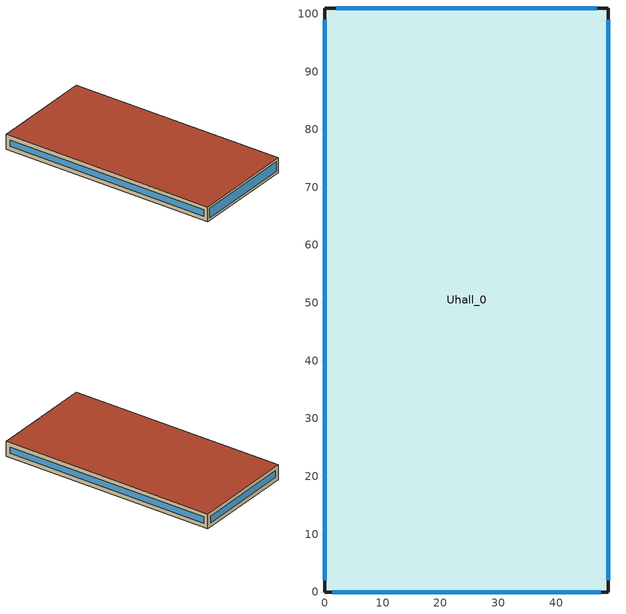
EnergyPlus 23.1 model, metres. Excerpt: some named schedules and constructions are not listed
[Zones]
Uhall_0
 floor ground (Uhall_0:f4UnderGroundSlabCF): 0,0 0,101 49,101 49,0 z0
 wall outside (90.1-2019 Nonresidential CZ 0 Exterior Wall (Mass)): 0,0 49,0 49,101 0,101 0,0 z0:7
 window (DoublePaneClr): 1.28,0 47.72,0 z1.28:5.72; 49,2.04 49,98.96 / 0,98.96 0,2.04 z2.04:4.96; 47.02,101 1.98,101 z1.98:5.02
 roof outside (90.1-2019 Nonresidential CZ 0 Exterior Roof (Mass)): 0,0 49,0 49,101 0,101 z7
[Schedule:Day:Hourly]
994e1539-5b68-4bda-8874-32c8db541fa1: Fraction, 0, 0, 0, 0, 0, 0, 0, 0, 0, 1, 0, 1, 1, 0, 1, 1, 1, 1, 1, 0, 1, 1, 1, 0
863a519d-f4e1-4fae-8cf1-aed8b35a6580: Fraction, 0, 0, 0, 0, 0, 0, 0, 0, 1, 1, 1, 0, 0, 0, 1, 1, 0, 0, 1, 1, 1, 1, 1, 0
b28a8506-db65-4194-922f-e0abde43d876: Fraction, 1, 1, 1, 1, 1, 1, 1, 1, 1, 1, 0, 1, 0, 0, 0, 1, 1, 1, 1, 1, 1, 1, 1, 1
7ef86b5c-9b7f-4a9e-9991-87fd2a5f750b: Fraction, 1, 0, 0, 0, 0, 0, 0, 0, 0, 1, 0, 0, 0, 0, 0, 1, 1, 1, 1, 0, 1, 0, 0, 0
1c331e92-866b-474d-9399-3259cd9723d4: Fraction, 1, 1, 1, 1, 0, 0, 0, 0, 0, 0, 0, 1, 1, 1, 1, 1, 1, 1, 0, 1, 1, 1, 1, 1
bc9f1d86-a230-4e9d-a676-339708063e41: Fraction, 1, 0, 1, 1, 0, 1, 1, 0, 1, 1, 0, 0, 0, 1, 1, 0, 1, 1, 1, 1, 1, 1, 1, 1
06b07f90-d514-4df7-a7e0-fe58a0e27f90: Fraction, 1, 1, 1, 1, 0, 0, 0, 0, 1, 1, 0, 0, 1, 1, 1, 1, 1, 1, 1, 1, 1, 1, 1, 1
7e4fde1b-e04b-4bef-8593-bec6bb85eaed: Fraction, 1, 1, 1, 1, 1, 0, 1, 1, 1, 0, 1, 0, 0, 0, 0, 0, 1, 1, 1, 1, 1, 1, 1, 0
2d8ef99a-443f-4ca4-973f-15f3a2ba7165: Fraction, 0, 0, 0, 0, 0, 0, 0, 0, 1, 0, 0, 0, 0, 0, 0, 0, 1, 1, 1, 1, 1, 1, 1, 1
f4da608f-beb6-4ca2-b88c-dee4ac39c057: Fraction, 1, 1, 1, 1, 1, 1, 1, 1, 1, 0, 0, 0, 0, 0, 0, 1, 1, 1, 1, 1, 1, 1, 1, 1
1e722646-97a1-498e-ac17-13e3a5ff9807: Fraction, 1, 0, 1, 1, 0, 0, 0, 0, 1, 0, 0, 0, 0, 0, 0, 0, 0, 0, 1, 1, 1, 1, 1, 1
ea6436d4-eb69-4e16-8753-9d64fc9b3721: Fraction, 1, 1, 0, 0, 0, 0, 0, 0, 1, 1, 1, 1, 1, 0, 1, 0, 0, 1, 1, 1, 1, 1, 1, 1
48d67f2f-40b9-47df-92ab-33fafd89c037: Fraction, 1, 1, 0, 0, 0, 0, 0, 0, 0, 0, 1, 1, 1, 1, 1, 1, 1, 1, 1, 1, 0, 1, 1, 1
e1014d88-cc3d-479b-b10b-f2a5b628ae3e: Fraction, 0, 0, 0, 0, 0, 1, 1, 1, 1, 1, 1, 0, 0, 0, 0, 0, 0, 1, 1, 1, 1, 1, 1, 1
e0d26570-108e-4116-8d2e-ae2befc56af1: Fraction, 1, 0, 0, 0, 0, 0, 0, 1, 1, 1, 1, 1, 1, 1, 1, 1, 0, 0, 0, 0, 0, 0, 0, 0
60e6770e-616d-49b7-94fb-9b610c53e99e: Fraction, 1, 0, 1, 1, 0, 1, 1, 1, 1, 1, 1, 1, 0, 1, 1, 1, 1, 1, 1, 1, 1, 1, 1, 1
3906fb5c-dc49-49f7-a24d-36782f420233: Fraction, 1, 0, 0, 0, 0, 0, 0, 0, 0, 0, 1, 1, 1, 1, 1, 0, 0, 1, 1, 1, 1, 1, 1, 1
14096159-9911-4de0-b077-0c3137be9edc: Fraction, 0, 0, 0, 1, 0, 0, 0, 0, 1, 1, 0, 0, 0, 0, 0, 0, 0, 0, 1, 1, 1, 1, 1, 1
82ffc8e3-01a0-48c6-b120-f66219b7995a: Fraction, 1, 0, 1, 1, 1, 1, 1, 1, 1, 1, 0, 1, 1, 1, 0, 0, 0, 0, 0, 1, 1, 1, 1, 0
a23d93c2-ea68-46e7-8c31-5167e09370df: Fraction, 0, 0, 0, 0, 0, 1, 0, 0, 0, 1, 1, 1, 1, 0, 0, 1, 1, 1, 1, 1, 1, 1, 1, 0
11fbe6fe-4449-45c1-9418-f9f9a3465f88: Fraction, 0, 0, 0, 0, 0, 0, 1, 1, 1, 1, 1, 0, 0, 0, 0, 0, 0, 1, 1, 1, 1, 1, 1, 1
fe602572-02a3-492b-a538-fbcf88eb913c: Fraction, 1, 0, 0, 0, 0, 0, 0, 1, 1, 1, 1, 0, 0, 0, 0, 1, 1, 1, 1, 1, 1, 1, 1, 1
f247f30a-8e24-4187-8a2d-b55cb85ae65c: Fraction, 1, 1, 0, 0, 0, 0, 0, 1, 1, 1, 0, 0, 0, 0, 1, 1, 1, 1, 1, 1, 1, 1, 1, 1
cae73169-9381-4977-9fee-bedc7f97b86e: Fraction, 0, 0, 0, 0, 0, 0, 0, 1, 1, 0, 0, 0, 1, 1, 1, 1, 1, 1, 1, 1, 1, 1, 1, 1
f2cb7afe-e64f-4c4c-8dc4-4ccd6db61ed8: Fraction, 0, 0, 0, 0, 0, 0, 0, 0, 1, 0, 0, 1, 1, 1, 0, 0, 1, 1, 1, 1, 1, 1, 1, 1
6bdc70a4-f05f-40f0-9e5a-0edc42fc2623: Fraction, 1, 1, 1, 0, 0, 0, 1, 1, 1, 0, 0, 0, 0, 0, 0, 0, 0, 0, 1, 1, 1, 1, 1, 1
c09d0b16-12bf-449a-9067-64481914c33f: Fraction, 1, 1, 1, 1, 1, 1, 1, 0, 0, 0, 0, 1, 1, 1, 1, 1, 1, 1, 1, 1, 1, 1, 1, 0
71f2496a-1fc6-4c23-aaeb-16698b399a29: Fraction, 0, 0, 0, 0, 0, 0, 0, 0, 1, 1, 1, 0, 0, 0, 0, 1, 1, 1, 0, 0, 0, 0, 0, 0
24731d7e-e89c-47d8-9c45-f676caf1be62: Fraction, 0, 0, 0, 0, 0, 0, 0, 0, 0, 0, 0, 0, 0, 0, 0, 1, 1, 1, 1, 0, 0, 0, 1, 0
3f0f5dec-51e2-4a6a-a587-035f74f66103: Fraction, 0, 0, 0, 0, 0, 0, 0, 0, 1, 1, 0, 0, 1, 0, 1, 1, 1, 1, 1, 1, 1, 1, 1, 0
a37a7125-2fc2-4744-b659-a7067276d999: Fraction, 0, 0, 0, 0, 0, 0, 0, 1, 1, 1, 0, 1, 1, 1, 1, 1, 1, 1, 1, 0, 0, 0, 0, 0
46174adf-a1de-4017-8d04-69a7af78ad67: Fraction, 0, 0, 0, 0, 0, 1, 1, 1, 1, 1, 0, 0, 0, 0, 0, 0, 0, 1, 1, 1, 1, 1, 1, 1
f8b8e7c2-940a-4741-9228-861c6a699e86: Fraction, 0, 0, 0, 0, 0, 0, 0, 0, 0, 0, 1, 1, 1, 1, 1, 1, 0, 1, 1, 1, 1, 1, 1, 1
ead25a77-6f35-42e9-b504-67c48060d036: Fraction, 0, 0, 0, 0, 0, 0, 0, 0, 0, 0, 0, 0, 1, 1, 1, 1, 1, 1, 1, 1, 1, 0, 0, 0
ea251e44-7b94-46f5-8cd0-095031f60540: Fraction, 0, 0, 0, 0, 0, 0, 0, 1, 1, 1, 0, 0, 0, 0, 0, 0, 0, 1, 1, 1, 1, 0, 0, 0
0bc55a47-c553-459f-8520-3a73dca5fcc9: Fraction, 0, 0, 0, 0, 0, 0, 0, 0, 1, 1, 0, 0, 0, 0, 1, 0, 0, 0, 0, 0, 0, 0, 0, 0
3a97f197-0d03-4f04-837c-0c25be32bdc1: Fraction, 0, 0, 0, 0, 0, 0, 0, 0, 0, 1, 1, 1, 1, 0, 1, 1, 1, 1, 1, 1, 1, 1, 1, 1
4d912ce7-ee7d-44ca-aa83-37e2997c6b6a: Fraction, 0, 0, 0, 0, 0, 0, 0, 0, 1, 0, 0, 0, 0, 0, 0, 0, 0, 1, 0, 0, 0, 0, 0, 0
f50f2ac2-404e-4f76-be53-a4ba3e5039c8: Fraction, 0, 0, 0, 0, 0, 0, 0, 0, 1, 1, 0, 0, 0, 0, 0, 0, 1, 1, 1, 1, 1, 1, 0, 0
643d1290-fc6c-4738-a795-339bccd81e6b: Fraction, 0, 0, 0, 0, 0, 0, 0, 1, 1, 1, 0, 0, 0, 1, 1, 1, 1, 0, 0, 0, 0, 0, 0, 0
7e1d4184-c45d-475a-95bf-eec5a14f8afe: Fraction, 0, 0, 0, 0, 0, 0, 0, 0, 1, 1, 0, 0, 0, 0, 0, 0, 0, 1, 1, 1, 1, 1, 1, 0
a1d0e1b4-9bd5-4e52-85d6-e0e3e7c2d9eb: Fraction, 0, 0, 0, 0, 1, 0, 0, 1, 1, 1, 1, 0, 0, 0, 0, 0, 1, 1, 1, 1, 1, 1, 1, 1
0dfbfaab-d101-4d30-80ba-a7b257c95024: Fraction, 1, 1, 1, 1, 1, 0, 0, 0, 1, 1, 1, 1, 1, 0, 1, 1, 1, 1, 1, 1, 1, 1, 1, 1
7a37472b-882a-4521-8544-b9820cea469c: Fraction, 0, 0, 0, 0, 0, 0, 0, 0, 1, 1, 0, 0, 0, 0, 1, 1, 1, 1, 1, 1, 1, 1, 1, 1
b8e4c8a7-3b38-4b10-9bfc-0df7f088e525: Fraction, 1, 1, 1, 1, 1, 1, 1, 0, 1, 1, 1, 1, 1, 0, 1, 1, 1, 1, 1, 1, 1, 1, 0, 0
76231fb9-d8a5-4b07-b1c5-e61b15ab97da: Fraction, 0, 0, 0, 0, 0, 0, 0, 0, 1, 1, 1, 0, 1, 1, 1, 1, 1, 1, 1, 1, 1, 0, 0, 0
5788cad6-316b-4893-b240-f73e67e3c4fa: Fraction, 0, 0, 0, 0, 0, 0, 0, 0, 1, 1, 1, 1, 0, 0, 0, 1, 1, 1, 1, 1, 1, 1, 0, 0
9911065b-2b91-47c8-9dc7-b6e3e7039a38: Fraction, 0, 0, 0, 0, 0, 0, 0, 0, 0, 1, 1, 1, 0, 0, 1, 1, 1, 1, 1, 0, 0, 0, 0, 0
db863845-76dd-4278-85e7-534e2b42b735: Fraction, 0, 0, 0, 0, 0, 0, 0, 0, 1, 0, 1, 1, 0, 0, 0, 0, 0, 0, 0, 0, 0, 0, 0, 0
990788d9-3630-4f5c-80df-4fc7187ed9f9: Fraction, 0, 0, 0, 0, 0, 0, 0, 0, 1, 1, 0, 1, 1, 1, 1, 1, 1, 1, 0, 0, 0, 0, 0, 0
4362fb1d-b154-47fa-82a0-8699a8e1d197: Fraction, 0, 0, 0, 0, 0, 0, 0, 0, 0, 1, 1, 1, 1, 0, 1, 1, 1, 1, 0, 0, 0, 0, 0, 0
812cf195-ed0a-48a8-a507-ca208756aee2: Fraction, 0, 0, 0, 0, 0, 0, 0, 0, 0, 1, 1, 1, 0, 1, 1, 1, 1, 1, 1, 1, 1, 1, 1, 0
3eabedc1-1715-409c-9a7c-abcde10b50f3: Fraction, 0, 0, 0, 0, 0, 0, 0, 0, 0, 1, 1, 1, 0, 0, 0, 0, 1, 0, 0, 0, 0, 0, 0, 0
c100b73b-2f90-4a8a-8709-596de4cf8f78: Fraction, 0, 0, 0, 0, 0, 0, 0, 0, 1, 1, 0, 0, 1, 1, 1, 1, 0, 0, 0, 0, 0, 0, 0, 0
f4e171bb-5ac4-4e8f-87a7-608f1a36c9e7: Fraction, 0, 0, 0, 0, 0, 0, 0, 0, 1, 1, 1, 1, 0, 0, 0, 0, 0, 0, 0, 0, 0, 0, 0, 0
74f0ccf9-9611-438d-ad20-eb344138fd0b: Fraction, 0, 0, 0, 0, 0, 0, 0, 0, 1, 1, 1, 1, 1, 1, 1, 0, 0, 0, 0, 0, 0, 0, 0, 0
2d4c538f-afc6-41fb-b630-62724eff35c8: Fraction, 0, 0, 0, 0, 0, 0, 0, 0, 0, 0, 0, 0, 0, 0, 0, 1, 1, 1, 0, 0, 0, 0, 0, 0
0a52c0f2-28d0-4f9b-a360-3fb49f230407: Fraction, 0, 0, 0, 0, 0, 0, 0, 0, 1, 0, 0, 0, 0, 0, 0, 0, 0, 0, 0, 0, 0, 0, 0, 0
d914082f-4541-4f9f-b515-560769f1c74d: Fraction, 0, 0, 0, 0, 0, 0, 0, 0, 0, 1, 1, 1, 1, 1, 1, 1, 0, 0, 1, 1, 1, 1, 0, 0
5ed05bee-3597-4311-a2dc-37570760bcdf: Fraction, 0, 0, 0, 0, 0, 0, 0, 1, 1, 1, 0, 0, 0, 0, 0, 0, 0, 1, 1, 1, 1, 1, 1, 1
c2f1bc58-b1bf-4e7f-80ad-9e7a0b356a0e: Fraction, 1, 0, 0, 0, 0, 0, 0, 0, 1, 1, 0, 1, 0, 0, 0, 1, 1, 1, 1, 1, 1, 1, 1, 0
a292a8d8-a87a-47e8-9861-f384808c49f9: Fraction, 0, 0, 0, 0, 0, 0, 0, 0, 1, 1, 1, 0, 0, 0, 1, 1, 1, 0, 0, 0, 0, 0, 0, 0
4cfc04fe-c15a-495c-88c6-e71002f19f15: Fraction, 0, 0, 0, 0, 0, 0, 0, 0, 1, 1, 0, 0, 0, 0, 0, 0, 0, 0, 1, 1, 1, 1, 0, 0
652c2e8d-a48d-48ac-948a-82b5704a174c: Fraction, 0, 0, 0, 0, 0, 0, 0, 0, 1, 1, 0, 1, 1, 1, 0, 0, 0, 0, 0, 0, 0, 0, 0, 0
17cf9ca7-e841-4da8-a251-574465571315: Fraction, 0, 0, 0, 0, 0, 0, 0, 0, 1, 1, 1, 0, 0, 1, 1, 1, 1, 1, 1, 1, 0, 0, 0, 0
cafdb4ca-72ea-4d36-aa43-e15ad10d879f: Fraction, 0, 0, 0, 0, 0, 0, 0, 0, 1, 1, 0, 0, 0, 0, 1, 1, 0, 1, 1, 1, 1, 0, 0, 0
5115d299-2a37-4d3d-b8ac-7ab23069cdea: Fraction, 0, 0, 0, 0, 0, 0, 0, 0, 0, 1, 0, 0, 0, 0, 0, 0, 0, 1, 1, 1, 1, 1, 0, 0
4225e8e1-3342-4360-aa35-ab3032df7977: Fraction, 0, 0, 0, 0, 0, 0, 0, 0, 1, 1, 0, 0, 0, 1, 0, 0, 1, 1, 0, 0, 0, 0, 0, 0
31482dbb-fc52-4daa-b2d6-c19400f8b7dd: Fraction, 0, 0, 0, 0, 0, 0, 0, 0, 0, 1, 1, 1, 1, 0, 1, 1, 1, 1, 1, 1, 1, 0, 0, 0
10692596-0a86-4582-a6a6-5bfbf260f151: Fraction, 0, 0, 0, 0, 0, 0, 0, 0, 1, 1, 1, 0, 0, 0, 0, 1, 1, 1, 1, 1, 1, 1, 1, 1
04d9453c-5623-4ae9-b2ae-58740eb2e8ce: Fraction, 1, 0, 0, 0, 0, 0, 0, 1, 1, 1, 0, 0, 0, 0, 1, 1, 1, 1, 1, 1, 0, 0, 0, 1
1d2fc50b-0a49-4854-9b77-556b4d948948: Fraction, 1, 1, 1, 1, 1, 1, 1, 1, 1, 1, 1, 0, 0, 1, 1, 0, 1, 1, 1, 1, 1, 1, 1, 1
98014b99-b524-483d-9357-3c9cac3ab07e: Fraction, 1, 1, 1, 1, 1, 1, 1, 1, 1, 1, 1, 0, 0, 0, 0, 1, 1, 1, 1, 1, 1, 1, 1, 1
f9c9c6e6-474d-4073-bf22-9087017849ae: Fraction, 1, 1, 1, 1, 1, 1, 1, 1, 1, 1, 1, 0, 1, 1, 1, 1, 1, 1, 1, 1, 1, 1, 1, 1
61350f18-d33d-495c-8e7f-2d22e85fa7d2: Fraction, 1, 1, 1, 1, 0, 1, 1, 1, 1, 1, 1, 0, 0, 0, 1, 1, 1, 1, 1, 1, 1, 1, 1, 1
01c03bce-018f-499f-923d-5bd3592d06c6: Fraction, 1, 1, 1, 1, 0, 1, 1, 1, 1, 1, 1, 0, 0, 0, 1, 0, 0, 0, 1, 1, 0, 0, 0, 0
47683fe2-e1dc-43ba-9a07-2a4ed2b0bbca: Fraction, 0, 0, 0, 0, 0, 0, 0, 0, 0, 0, 0, 0, 0, 0, 0, 0, 0, 0, 0, 0, 0, 0, 0, 0
b50fbb0b-ccd2-423a-b054-cb9bc2250c1a: Fraction, 0, 0, 0, 1, 0, 0, 0, 0, 1, 0, 0, 0, 0, 0, 0, 0, 0, 0, 0, 0, 0, 0, 0, 0
89ca65e2-645e-4b1f-9480-58017509b166: Fraction, 0, 0, 0, 0, 0, 0, 0, 0, 0, 1, 1, 1, 0, 0, 1, 1, 0, 0, 0, 0, 0, 0, 0, 0
89050f26-12b3-4456-998e-03f85882c61e: Fraction, 0, 0, 0, 0, 0, 0, 0, 0, 0, 1, 1, 0, 0, 1, 0, 1, 0, 0, 1, 0, 1, 1, 0, 1
60c365fb-d4b6-42be-b02b-5820b220b864: Fraction, 1, 0, 0, 0, 0, 0, 0, 0, 0, 0, 0, 0, 0, 1, 1, 1, 1, 1, 1, 1, 0, 0, 0, 0
e61fb98e-7ecf-4d1e-bf36-8f053ff9741b: Fraction, 0, 0, 0, 0, 0, 0, 0, 0, 0, 0, 0, 0, 1, 1, 1, 1, 1, 1, 1, 0, 0, 0, 0, 0
5064d9e3-acee-452f-a840-dfea63cae2cc: Fraction, 0, 0, 0, 0, 0, 0, 0, 0, 0, 0, 0, 0, 0, 0, 1, 0, 0, 0, 1, 0, 0, 0, 0, 0
b97cb5a5-d5a9-4a0d-8908-14f7e0c609ae: Fraction, 0, 0, 0, 0, 0, 0, 0, 0, 0, 1, 1, 1, 1, 1, 1, 1, 1, 1, 1, 1, 0, 0, 0, 0
41a14bc3-846a-40e0-ba57-7c66e5b3d7d2: Fraction, 0, 0, 0, 0, 0, 0, 0, 0, 1, 1, 1, 1, 0, 0, 0, 0, 1, 1, 1, 1, 1, 1, 0, 1
fb5b6c37-b237-4585-9eb5-cb5afb383a00: Fraction, 0, 0, 0, 0, 0, 0, 0, 0, 0, 0, 1, 0, 0, 0, 0, 1, 1, 1, 1, 1, 0, 0, 0, 1
14307ef4-5877-4c5d-bdde-77e6f39d5d6b: Fraction, 0, 0, 0, 0, 0, 0, 0, 0, 0, 1, 1, 1, 1, 0, 0, 0, 0, 0, 0, 0, 0, 0, 0, 0
06d632c5-547c-47d1-aacc-91daa1ccd574: Fraction, 0, 0, 0, 0, 0, 0, 0, 0, 0, 0, 1, 1, 1, 1, 1, 1, 1, 0, 1, 0, 0, 0, 0, 0
20664317-2f59-48ea-8a4d-a57176698c39: Fraction, 0, 0, 0, 0, 0, 0, 0, 0, 1, 1, 1, 1, 0, 1, 0, 1, 0, 0, 0, 0, 1, 0, 0, 0
fedb8d73-1b08-44aa-92cd-ec5e18078bad: Fraction, 0, 0, 0, 0, 0, 0, 0, 0, 1, 1, 1, 1, 0, 1, 1, 1, 1, 1, 1, 1, 1, 0, 0, 0
3d5d7321-644f-46c5-9f62-165a607bd149: Fraction, 0, 0, 0, 0, 0, 0, 0, 0, 1, 1, 1, 0, 1, 0, 0, 1, 1, 1, 1, 1, 1, 1, 1, 0
bdfd5a6f-2b87-49b7-b9ce-44798d6c6f84: Fraction, 0, 0, 1, 1, 0, 0, 1, 0, 1, 1, 1, 1, 0, 1, 1, 1, 1, 1, 1, 1, 1, 1, 1, 1
6ebcf35c-1306-47d4-9ffe-709202d06e21: Fraction, 1, 1, 0, 1, 1, 1, 0, 1, 1, 1, 1, 1, 1, 0, 0, 1, 1, 1, 1, 1, 1, 1, 1, 1
50196fd8-8e6f-4f6b-9330-155e470fcb70: Fraction, 1, 1, 1, 1, 1, 1, 1, 1, 1, 1, 1, 0, 0, 0, 0, 0, 1, 1, 1, 1, 1, 1, 0, 1
c78f1e1e-8076-4246-9f53-a86594e02594: Fraction, 0, 0, 1, 1, 0, 1, 1, 0, 1, 1, 1, 0, 0, 0, 0, 1, 1, 1, 1, 1, 1, 1, 1, 1
1a51ea95-b00b-4007-baf4-81df2edde44e: Fraction, 1, 0, 1, 0, 0, 0, 0, 0, 1, 1, 1, 0, 0, 0, 0, 0, 1, 1, 1, 1, 1, 1, 1, 1
8d1a59fb-d8d0-49f8-a34f-28770e77c295: Fraction, 1, 0, 0, 0, 0, 0, 0, 0, 1, 1, 1, 1, 0, 0, 0, 0, 1, 1, 1, 1, 1, 1, 1, 1
349e1abd-b25f-4db6-b761-d670b08dca59: Fraction, 1, 1, 1, 0, 0, 1, 1, 0, 1, 1, 1, 0, 0, 0, 0, 0, 1, 1, 1, 1, 1, 1, 1, 1
31dfce8c-c413-471a-8925-809b4268a0f0: Fraction, 1, 0, 0, 0, 0, 1, 1, 0, 1, 1, 1, 1, 1, 1, 1, 1, 1, 1, 1, 1, 1, 1, 0, 0
[Schedule:Year]
HeatAvail_Uhall_0: Fraction, HeatAvail_Uhall_0_0, 1, 1, 1, 7, HeatAvail_Uhall_0_1, 1, 8, 1, 14, HeatAvail_Uhall_0_2, 1, 15, 1, 21, HeatAvail_Uhall_0_3, 1, 22, 1, 28, HeatAvail_Uhall_0_4, 1, 29, 2, 4, HeatAvail_Uhall_0_5, 2, 5, 2, 11, HeatAvail_Uhall_0_6, 2, 12, 2, 18, HeatAvail_Uhall_0_7, 2, 19, 2, 25, HeatAvail_Uhall_0_8, 2, 26, 3, 4, HeatAvail_Uhall_0_9, 3, 5, 3, 11, HeatAvail_Uhall_0_10, 3, 12, 3, 18, HeatAvail_Uhall_0_11, 3, 19, 3, 25, HeatAvail_Uhall_0_12, 3, 26, 4, 1, HeatAvail_Uhall_0_13, 4, 2, 4, 8, HeatAvail_Uhall_0_14, 4, 9, 4, 15, HeatAvail_Uhall_0_15, 4, 16, 4, 22, HeatAvail_Uhall_0_16, 4, 23, 4, 29, HeatAvail_Uhall_0_17, 4, 30, 5, 6, HeatAvail_Uhall_0_18, 5, 7, 5, 13, HeatAvail_Uhall_0_19, 5, 14, 5, 20, HeatAvail_Uhall_0_20, 5, 21, 5, 27, HeatAvail_Uhall_0_21, 5, 28, 6, 3, HeatAvail_Uhall_0_22, 6, 4, 6, 10, HeatAvail_Uhall_0_23, 6, 11, 6, 17, HeatAvail_Uhall_0_24, 6, 18, 6, 24, HeatAvail_Uhall_0_25, 6, 25, 7, 1, HeatAvail_Uhall_0_26, 7, 2, 7, 8, HeatAvail_Uhall_0_27, 7, 9, 7, 15, HeatAvail_Uhall_0_28, 7, 16, 7, 22, HeatAvail_Uhall_0_29, 7, 23, 7, 29, HeatAvail_Uhall_0_30, 7, 30, 8, 5, HeatAvail_Uhall_0_31, 8, 6, 8, 12, HeatAvail_Uhall_0_32, 8, 13, 8, 19, HeatAvail_Uhall_0_33, 8, 20, 8, 26, HeatAvail_Uhall_0_34, 8, 27, 9, 2, HeatAvail_Uhall_0_35, 9, 3, 9, 9, HeatAvail_Uhall_0_36, 9, 10, 9, 16, HeatAvail_Uhall_0_37, 9, 17, 9, 23, HeatAvail_Uhall_0_38, 9, 24, 9, 30, HeatAvail_Uhall_0_39, 10, 1, 10, 7, HeatAvail_Uhall_0_40, 10, 8, 10, 14, HeatAvail_Uhall_0_41, 10, 15, 10, 21, HeatAvail_Uhall_0_42, 10, 22, 10, 28, HeatAvail_Uhall_0_43, 10, 29, 11, 4, HeatAvail_Uhall_0_44, 11, 5, 11, 11, HeatAvail_Uhall_0_45, 11, 12, 11, 18, HeatAvail_Uhall_0_46, 11, 19, 11, 25, HeatAvail_Uhall_0_47, 11, 26, 12, 2, HeatAvail_Uhall_0_48, 12, 3, 12, 9, HeatAvail_Uhall_0_49, 12, 10, 12, 16, HeatAvail_Uhall_0_50, 12, 17, 12, 23, HeatAvail_Uhall_0_51, 12, 24, 12, 30, HeatAvail_Uhall_0_52, 12, 31, 12, 31
CoolAvail_Uhall_0: Fraction, CoolAvail_Uhall_0_0, 1, 1, 1, 7, CoolAvail_Uhall_0_1, 1, 8, 1, 14, CoolAvail_Uhall_0_2, 1, 15, 1, 21, CoolAvail_Uhall_0_3, 1, 22, 1, 28, CoolAvail_Uhall_0_4, 1, 29, 2, 4, CoolAvail_Uhall_0_5, 2, 5, 2, 11, CoolAvail_Uhall_0_6, 2, 12, 2, 18, CoolAvail_Uhall_0_7, 2, 19, 2, 25, CoolAvail_Uhall_0_8, 2, 26, 3, 4, CoolAvail_Uhall_0_9, 3, 5, 3, 11, CoolAvail_Uhall_0_10, 3, 12, 3, 18, CoolAvail_Uhall_0_11, 3, 19, 3, 25, CoolAvail_Uhall_0_12, 3, 26, 4, 1, CoolAvail_Uhall_0_13, 4, 2, 4, 8, CoolAvail_Uhall_0_14, 4, 9, 4, 15, CoolAvail_Uhall_0_15, 4, 16, 4, 22, CoolAvail_Uhall_0_16, 4, 23, 4, 29, CoolAvail_Uhall_0_17, 4, 30, 5, 6, CoolAvail_Uhall_0_18, 5, 7, 5, 13, CoolAvail_Uhall_0_19, 5, 14, 5, 20, CoolAvail_Uhall_0_20, 5, 21, 5, 27, CoolAvail_Uhall_0_21, 5, 28, 6, 3, CoolAvail_Uhall_0_22, 6, 4, 6, 10, CoolAvail_Uhall_0_23, 6, 11, 6, 17, CoolAvail_Uhall_0_24, 6, 18, 6, 24, CoolAvail_Uhall_0_25, 6, 25, 7, 1, CoolAvail_Uhall_0_26, 7, 2, 7, 8, CoolAvail_Uhall_0_27, 7, 9, 7, 15, CoolAvail_Uhall_0_28, 7, 16, 7, 22, CoolAvail_Uhall_0_29, 7, 23, 7, 29, CoolAvail_Uhall_0_30, 7, 30, 8, 5, CoolAvail_Uhall_0_31, 8, 6, 8, 12, CoolAvail_Uhall_0_32, 8, 13, 8, 19, CoolAvail_Uhall_0_33, 8, 20, 8, 26, CoolAvail_Uhall_0_34, 8, 27, 9, 2, CoolAvail_Uhall_0_35, 9, 3, 9, 9, CoolAvail_Uhall_0_36, 9, 10, 9, 16, CoolAvail_Uhall_0_37, 9, 17, 9, 23, CoolAvail_Uhall_0_38, 9, 24, 9, 30, CoolAvail_Uhall_0_39, 10, 1, 10, 7, CoolAvail_Uhall_0_40, 10, 8, 10, 14, CoolAvail_Uhall_0_41, 10, 15, 10, 21, CoolAvail_Uhall_0_42, 10, 22, 10, 28, CoolAvail_Uhall_0_43, 10, 29, 11, 4, CoolAvail_Uhall_0_44, 11, 5, 11, 11, CoolAvail_Uhall_0_45, 11, 12, 11, 18, CoolAvail_Uhall_0_46, 11, 19, 11, 25, CoolAvail_Uhall_0_47, 11, 26, 12, 2, CoolAvail_Uhall_0_48, 12, 3, 12, 9, CoolAvail_Uhall_0_49, 12, 10, 12, 16, CoolAvail_Uhall_0_50, 12, 17, 12, 23, CoolAvail_Uhall_0_51, 12, 24, 12, 30, CoolAvail_Uhall_0_52, 12, 31, 12, 31
[Schedule:Week:Daily]
HeatAvail_Uhall_0_0: 41e3706f-bfd9-475a-a1c9-97befab7e728, 003c1343-9910-4965-afdd-74b0b1b28fbc, 592fde84-3739-4fcd-9dbb-e82d49b38008, c7d6d40d-0525-452e-b572-e7be6537316a, a67115f7-0c0f-4c55-8e0f-8c1563bca754, 194f9090-8a79-4b3e-b2cb-84600edd803d, fdb4c805-b148-45b7-8a80-2cfb62477cf0, 41e3706f-bfd9-475a-a1c9-97befab7e728, 41e3706f-bfd9-475a-a1c9-97befab7e728, 41e3706f-bfd9-475a-a1c9-97befab7e728, 41e3706f-bfd9-475a-a1c9-97befab7e728, 41e3706f-bfd9-475a-a1c9-97befab7e728
HeatAvail_Uhall_0_1: db07ce6c-1d0b-40f1-9724-6f7446501cfa, 2ef58c4e-7782-433d-b245-3dfc69d2d938, 8554aa95-b668-4dca-a63c-ef558b6840aa, f2ee4175-6857-4605-9cf5-0d689a499c7e, 77121a80-c25f-4aee-a029-030d4ae72bd5, fffc3896-25cf-44af-94cd-55cf098dfa24, 149ccc56-7a22-414c-9f75-6d599b7fdbc0, db07ce6c-1d0b-40f1-9724-6f7446501cfa, db07ce6c-1d0b-40f1-9724-6f7446501cfa, db07ce6c-1d0b-40f1-9724-6f7446501cfa, db07ce6c-1d0b-40f1-9724-6f7446501cfa, db07ce6c-1d0b-40f1-9724-6f7446501cfa
HeatAvail_Uhall_0_2: 7c6f2c83-bb2d-4e27-9aec-c8de8118fafc, a3f53767-956a-4abc-8ccb-cce3d777838f, 77121a80-c25f-4aee-a029-030d4ae72bd5, b1e451ea-7f95-4729-8564-cad973b34af2, 003c1343-9910-4965-afdd-74b0b1b28fbc, d85c2b70-7dd5-425e-834c-41bbc1fc5abe, 32c04440-bd43-4dae-8e45-5b77bce29465, 7c6f2c83-bb2d-4e27-9aec-c8de8118fafc, 7c6f2c83-bb2d-4e27-9aec-c8de8118fafc, 7c6f2c83-bb2d-4e27-9aec-c8de8118fafc, 7c6f2c83-bb2d-4e27-9aec-c8de8118fafc, 7c6f2c83-bb2d-4e27-9aec-c8de8118fafc
HeatAvail_Uhall_0_3: fc0c8862-1914-459e-ac44-f57620b0de64, 43b29f55-281e-49cd-b712-60673e09300b, bc2b132b-3301-4997-a409-8251784d9710, a3b6eae0-cd16-4146-a72c-33d93536b6d5, a297b178-5400-48e8-8c2b-5383d49696c1, 41e3706f-bfd9-475a-a1c9-97befab7e728, 0bd720d0-16f9-43d1-8c99-a7f570c083cc, fc0c8862-1914-459e-ac44-f57620b0de64, fc0c8862-1914-459e-ac44-f57620b0de64, fc0c8862-1914-459e-ac44-f57620b0de64, fc0c8862-1914-459e-ac44-f57620b0de64, fc0c8862-1914-459e-ac44-f57620b0de64
HeatAvail_Uhall_0_4: 34931478-d65c-4a1a-80c3-ffcafce02f3b, 0be8be69-e262-4302-bc3f-879d800dc5b3, 393e0f77-cf9c-4917-a52e-2c18a27275d3, ec5d5c53-5788-4abc-8180-0154a594163a, 1c7e563f-1008-46b0-a08b-5b2059d839fd, 25d9ae31-c511-4500-9310-47b36bc8755f, 0be8be69-e262-4302-bc3f-879d800dc5b3, 34931478-d65c-4a1a-80c3-ffcafce02f3b, 34931478-d65c-4a1a-80c3-ffcafce02f3b, 34931478-d65c-4a1a-80c3-ffcafce02f3b, 34931478-d65c-4a1a-80c3-ffcafce02f3b, 34931478-d65c-4a1a-80c3-ffcafce02f3b
HeatAvail_Uhall_0_5: 328c9e66-c026-4f7c-941e-35b09cce5eaf, 0bcc7613-16c7-4f50-b4d0-f3000df73108, 95e1dacb-4847-45bb-8ff6-329f5872c8ae, a368cf70-1db9-4d2f-addf-36a33630691f, cfd69087-4443-4d2d-83c7-c51484c2fd0f, eaea7ef1-044b-4db2-9232-ebc82cdee0b3, e92e06b3-11b9-4b8d-8aab-264918818f6d, 328c9e66-c026-4f7c-941e-35b09cce5eaf, 328c9e66-c026-4f7c-941e-35b09cce5eaf, 328c9e66-c026-4f7c-941e-35b09cce5eaf, 328c9e66-c026-4f7c-941e-35b09cce5eaf, 328c9e66-c026-4f7c-941e-35b09cce5eaf
HeatAvail_Uhall_0_6: 9028a64a-fa1d-4ac5-ba6b-f5c559afd600, e5ca6391-3192-4c0e-8131-34b922f7b05b, 8a7d1130-7860-4e5d-9136-6d20c174eaa8, 10834950-445a-4d6c-86dc-96d8ef2e6718, 0af50177-0b11-49a9-aba1-fc396bc8b445, cb927db4-a6bb-4d7f-b4ff-91dc8e4b721c, 43a85af4-5db7-43c8-b0b0-0cfb932f600b, 9028a64a-fa1d-4ac5-ba6b-f5c559afd600, 9028a64a-fa1d-4ac5-ba6b-f5c559afd600, 9028a64a-fa1d-4ac5-ba6b-f5c559afd600, 9028a64a-fa1d-4ac5-ba6b-f5c559afd600, 9028a64a-fa1d-4ac5-ba6b-f5c559afd600
HeatAvail_Uhall_0_7: bea93d85-fc23-433c-a16f-b5a2a5c822be, db693b62-aad0-4b69-a419-fa5af28b9cf3, a7c11301-8e18-412d-a485-a5004bdc39de, d241b76a-ac68-4807-ab79-8a768b6f61a7, 5369e767-0d8e-4b32-8cd4-c346fa9b5939, f7156fc8-91b6-48a4-9085-4e32a69e2b1a, 35fda236-6921-48e6-9830-098c5263a011, bea93d85-fc23-433c-a16f-b5a2a5c822be, bea93d85-fc23-433c-a16f-b5a2a5c822be, bea93d85-fc23-433c-a16f-b5a2a5c822be, bea93d85-fc23-433c-a16f-b5a2a5c822be, bea93d85-fc23-433c-a16f-b5a2a5c822be
HeatAvail_Uhall_0_8: fd62cacc-abe7-44f2-8770-210d11e35613, 7ee65adc-2d17-47fb-89dd-ade89af1af84, c0654989-8f39-4b18-864e-eb22d4a3342d, 23d9486e-cd81-49e8-b8ac-7b3449a86746, 5f4d8d22-0120-4d1b-a6b7-a035c5265ab1, 674b06d3-b604-48ea-86a4-add5b25dbf48, 1d82ed7c-05c0-4b74-ae5d-eac78ce218c4, fd62cacc-abe7-44f2-8770-210d11e35613, fd62cacc-abe7-44f2-8770-210d11e35613, fd62cacc-abe7-44f2-8770-210d11e35613, fd62cacc-abe7-44f2-8770-210d11e35613, fd62cacc-abe7-44f2-8770-210d11e35613
HeatAvail_Uhall_0_9: 0e1ef495-01ff-4a26-b207-13c7c6a3d751, 0a4c2ba7-d084-4828-9f66-3e72c7ca00d1, 1d82ed7c-05c0-4b74-ae5d-eac78ce218c4, 165a3cea-29f3-4c38-8ee1-088ed4f1a1f9, bca71fbe-a804-43d9-82c7-7b29d92ffc62, 8779e041-43cc-4635-9be7-dc18ccee0d4f, e2581a7b-43c2-4a59-aa58-16e064d3d041, 0e1ef495-01ff-4a26-b207-13c7c6a3d751, 0e1ef495-01ff-4a26-b207-13c7c6a3d751, 0e1ef495-01ff-4a26-b207-13c7c6a3d751, 0e1ef495-01ff-4a26-b207-13c7c6a3d751, 0e1ef495-01ff-4a26-b207-13c7c6a3d751
HeatAvail_Uhall_0_10: 6c68c950-6354-4773-92b4-119c0da3ab9c, 1d82ed7c-05c0-4b74-ae5d-eac78ce218c4, d043911a-a4e4-4a07-b4eb-d4b02cd2e68c, 0054b859-2743-4922-be13-5121baa5f1fc, d57da6fb-427e-400c-902e-f2079f1c96f6, 24eab098-ccec-4794-8b70-b730c65f53b9, e458a064-98d4-4dda-8a7b-4235616c96f6, 6c68c950-6354-4773-92b4-119c0da3ab9c, 6c68c950-6354-4773-92b4-119c0da3ab9c, 6c68c950-6354-4773-92b4-119c0da3ab9c, 6c68c950-6354-4773-92b4-119c0da3ab9c, 6c68c950-6354-4773-92b4-119c0da3ab9c
HeatAvail_Uhall_0_11: 1d82ed7c-05c0-4b74-ae5d-eac78ce218c4, 1dd2a086-aa54-43d9-8216-67f41470d57f, 7db43608-da88-4c74-9608-fe96a58b802d, d081e0ff-e50c-4c41-94dc-eb66605a89d4, 41d41c44-63b3-4d16-ae11-5af6e43e17b0, c43bcfc8-d056-4e56-be7d-fce85ea835ef, 9505b86a-ae0c-4c3f-bbab-e2abc7e9cd5e, 1d82ed7c-05c0-4b74-ae5d-eac78ce218c4, 1d82ed7c-05c0-4b74-ae5d-eac78ce218c4, 1d82ed7c-05c0-4b74-ae5d-eac78ce218c4, 1d82ed7c-05c0-4b74-ae5d-eac78ce218c4, 1d82ed7c-05c0-4b74-ae5d-eac78ce218c4
HeatAvail_Uhall_0_12: 07f88278-11cf-423e-9762-aa66966af8c8, 736c379e-de2b-405b-ab38-5d560375cccc, 15e9c3dd-f94b-46ad-94c2-7e84793e8880, f8150d4e-54ab-47d6-8b5e-4338ca9fef7d, cc2d64af-ed4f-4791-9c5b-00e883829291, 455044cb-f37e-440c-9569-b0253388d59d, 8dde9b7d-4ffc-4661-b186-eec473e4b3fb, 07f88278-11cf-423e-9762-aa66966af8c8, 07f88278-11cf-423e-9762-aa66966af8c8, 07f88278-11cf-423e-9762-aa66966af8c8, 07f88278-11cf-423e-9762-aa66966af8c8, 07f88278-11cf-423e-9762-aa66966af8c8
HeatAvail_Uhall_0_13: c08be0c4-fcfa-406c-abdd-96a7b03b8551, cb14452f-51dd-48e2-99e8-3dfb1e8afad8, 505a70fc-b842-411e-897e-ccfe53d96d7b, 4674d4ad-ae5e-4b79-a76a-2395b75afc9a, 4f1f9660-3ca3-4c6a-a42a-adf5a542d551, 0a821289-0550-470a-96e4-e78c7fa47668, 9efa68b0-563c-4c22-8c0a-f95819fc4dfa, c08be0c4-fcfa-406c-abdd-96a7b03b8551, c08be0c4-fcfa-406c-abdd-96a7b03b8551, c08be0c4-fcfa-406c-abdd-96a7b03b8551, c08be0c4-fcfa-406c-abdd-96a7b03b8551, c08be0c4-fcfa-406c-abdd-96a7b03b8551
HeatAvail_Uhall_0_14: f9308e66-c808-4c21-b694-b1e3117985f1, e362bb62-e392-4f98-89a4-c7616ee0da78, bdf4e634-f655-46b8-bb46-530eedc0b97c, 6a83668f-6a61-4c04-9981-e358ef47ac49, 3ba98dbe-32cd-4081-9a77-954be1298001, 3d6d7624-3e5b-4558-a5ed-ea13f6046ad1, 61d646ef-99a8-40fd-8593-29998eb71547, f9308e66-c808-4c21-b694-b1e3117985f1, f9308e66-c808-4c21-b694-b1e3117985f1, f9308e66-c808-4c21-b694-b1e3117985f1, f9308e66-c808-4c21-b694-b1e3117985f1, f9308e66-c808-4c21-b694-b1e3117985f1
HeatAvail_Uhall_0_15: ed082062-79aa-4376-9da4-cbc792f80ecc, feebe028-c72b-4222-9db5-db50b9d0df7c, 68b4197a-0a3c-45c0-aedb-0df11bae7eae, 43ce78f5-0925-4cd2-8616-c9d19e1a19c7, 5755456c-06a8-49fc-972e-33671b8ae1b7, 5200658d-c955-470e-95e0-ef04002790a9, 498a6981-8755-461b-a987-a16443a03934, ed082062-79aa-4376-9da4-cbc792f80ecc, ed082062-79aa-4376-9da4-cbc792f80ecc, ed082062-79aa-4376-9da4-cbc792f80ecc, ed082062-79aa-4376-9da4-cbc792f80ecc, ed082062-79aa-4376-9da4-cbc792f80ecc
HeatAvail_Uhall_0_16: 454ad031-8e21-49a2-a97a-4076dc712759, db00bee3-6bf5-4e51-860b-7654a3651c02, a13aa85a-000d-465c-a9a8-7c2b2f731fb1, b3e65846-52eb-4956-9420-03c2995b8da9, 20378aa8-d61a-4f74-91d5-683cd33f14d5, fad559f8-ab1f-4fb4-ae5d-f9fc2a055e9e, 4a4370d5-d342-4cee-ac74-5d9edba1a746, 454ad031-8e21-49a2-a97a-4076dc712759, 454ad031-8e21-49a2-a97a-4076dc712759, 454ad031-8e21-49a2-a97a-4076dc712759, 454ad031-8e21-49a2-a97a-4076dc712759, 454ad031-8e21-49a2-a97a-4076dc712759
HeatAvail_Uhall_0_17: 6592fa1c-f5c6-49ea-82db-1ad3efec4262, 3475fa83-0e1f-4ab1-b220-799a4c7799d6, 4020d7ec-4854-4dc2-acbd-a5153dbbd921, e589f685-a84e-4818-aee8-363d6345deae, 1c53175b-d2d7-4a58-ab36-0fb8bf22b624, b7f6722b-7e15-44fc-a5b6-c7948cf2828b, cdbf392b-ad92-429b-8fa1-e90a48041854, 6592fa1c-f5c6-49ea-82db-1ad3efec4262, 6592fa1c-f5c6-49ea-82db-1ad3efec4262, 6592fa1c-f5c6-49ea-82db-1ad3efec4262, 6592fa1c-f5c6-49ea-82db-1ad3efec4262, 6592fa1c-f5c6-49ea-82db-1ad3efec4262
HeatAvail_Uhall_0_18: aa9000a8-7474-43d7-afaa-83856b8bd1f2, 4ec5bce3-6218-4115-b27d-d4e593f8f2d8, 492b02ff-45e8-4ae6-bd06-09335d1ef1e6, aa9000a8-7474-43d7-afaa-83856b8bd1f2, b22414ec-ceea-47c7-9d2f-369ee415b721, a24abd1d-2bfc-4427-b543-e2912398e3db, 3c386093-14a7-4751-8f54-93ff7cfd9247, aa9000a8-7474-43d7-afaa-83856b8bd1f2, aa9000a8-7474-43d7-afaa-83856b8bd1f2, aa9000a8-7474-43d7-afaa-83856b8bd1f2, aa9000a8-7474-43d7-afaa-83856b8bd1f2, aa9000a8-7474-43d7-afaa-83856b8bd1f2
HeatAvail_Uhall_0_19: 47df9d88-b14f-43eb-9254-53089a199fba, e568a799-18e5-40c9-9397-6138e3e6018b, a512e456-9579-4a72-9781-54939057d925, ee3fc8ae-8142-4afc-9e43-1875c9e7ea1e, e48a7c3a-0cbb-48f7-875c-b42f9bf48bb6, 0fb08f27-7588-4a44-9de1-21b786adba81, f1e54837-410d-46ad-9285-927ae60d0b4c, 47df9d88-b14f-43eb-9254-53089a199fba, 47df9d88-b14f-43eb-9254-53089a199fba, 47df9d88-b14f-43eb-9254-53089a199fba, 47df9d88-b14f-43eb-9254-53089a199fba, 47df9d88-b14f-43eb-9254-53089a199fba
HeatAvail_Uhall_0_20: 257b40ab-5645-4009-97af-efade599dc77, 5e2766cb-6e55-4f57-8b2d-2d50a1cd2cf9, 47df9d88-b14f-43eb-9254-53089a199fba, d7e7454e-0c62-4fb5-abbb-e8e4b7720e89, de3e5bea-eef4-4964-afd3-3b062cac8df1, 50dfb5bd-6346-4189-aae5-ad157768b46a, 5db1a842-f249-474b-81c4-4e124656ecfc, 257b40ab-5645-4009-97af-efade599dc77, 257b40ab-5645-4009-97af-efade599dc77, 257b40ab-5645-4009-97af-efade599dc77, 257b40ab-5645-4009-97af-efade599dc77, 257b40ab-5645-4009-97af-efade599dc77
HeatAvail_Uhall_0_21: bb4a2ede-820a-4d7e-8bc0-263da99094e4, 0bcc7613-16c7-4f50-b4d0-f3000df73108, c41f3eef-3b00-4110-8635-a8c3acc68c17, 86f06402-88b3-4b63-9d25-9e76e8101479, ff2f4963-8b69-46bb-a096-fda8fec9c632, 0eb42a9c-9f69-437c-8e44-a644f9d0f833, cc054fa4-927c-48b5-b4d1-0b32a42e0e8f, bb4a2ede-820a-4d7e-8bc0-263da99094e4, bb4a2ede-820a-4d7e-8bc0-263da99094e4, bb4a2ede-820a-4d7e-8bc0-263da99094e4, bb4a2ede-820a-4d7e-8bc0-263da99094e4, bb4a2ede-820a-4d7e-8bc0-263da99094e4
HeatAvail_Uhall_0_22: 4fa9f995-de47-4123-a1da-32c2a08db216, 887c1822-9f3f-442f-8bea-9f947e944539, 0ca156a9-b41b-49d3-a22c-2b8f75c5e3b2, cdd0423b-c66a-42fd-802f-416a4eafe290, 66b6a9bc-8655-4daf-ba28-a4bfb877e586, 4d12dda1-ec74-40b6-84e2-90b7e16cccc9, 33bcaca4-d62e-4873-9205-4194c9205e9a, 4fa9f995-de47-4123-a1da-32c2a08db216, 4fa9f995-de47-4123-a1da-32c2a08db216, 4fa9f995-de47-4123-a1da-32c2a08db216, 4fa9f995-de47-4123-a1da-32c2a08db216, 4fa9f995-de47-4123-a1da-32c2a08db216
HeatAvail_Uhall_0_23: 1b23769c-9912-4016-bf26-049d1da81ba1, 82cd46c8-fc09-489d-8852-c2707a102208, 466d0833-84f6-4f6c-9566-8e4586e9d61c, 104041d9-cf41-494f-8531-4ac044de259c, 2cb8c39a-c21a-472c-afed-46cdfc975710, 8704b07b-d6a4-4b2c-8d69-87c8568015b9, ad24687e-ee7d-4634-8f33-3769a78130fb, 1b23769c-9912-4016-bf26-049d1da81ba1, 1b23769c-9912-4016-bf26-049d1da81ba1, 1b23769c-9912-4016-bf26-049d1da81ba1, 1b23769c-9912-4016-bf26-049d1da81ba1, 1b23769c-9912-4016-bf26-049d1da81ba1
HeatAvail_Uhall_0_24: 326ffdde-8fd3-41f8-940d-64e04a4a2eff, e23509dc-1e6b-4dcd-a806-1d8a15a982b1, 9c8c7157-9895-4de7-a80b-528a7f400532, cb58139b-61e1-48d8-b714-2857315486d5, 3d8a0fe0-3f60-4a94-9286-e59dd67f832b, 19f96bac-4eb8-444d-b63b-577d2acb7bf2, 1a82f468-baec-40a9-8862-642df44536eb, 326ffdde-8fd3-41f8-940d-64e04a4a2eff, 326ffdde-8fd3-41f8-940d-64e04a4a2eff, 326ffdde-8fd3-41f8-940d-64e04a4a2eff, 326ffdde-8fd3-41f8-940d-64e04a4a2eff, 326ffdde-8fd3-41f8-940d-64e04a4a2eff
HeatAvail_Uhall_0_25: c953ed02-1326-45c0-ada6-a1da0aa19310, 6b59d7ae-dbb3-4dd7-a191-161a56a18069, 41480300-d2e8-45cd-ac1f-e24d05f81de1, 0655b9da-9a35-4af4-9b1b-e392613f76c2, 6ec52194-3fcb-4ce8-a9b7-7dabf0a4ccd8, cc874c5d-adb5-40c8-a2b7-ba86e56e8c24, 34252c3c-99b2-45fa-9e65-818269cba713, c953ed02-1326-45c0-ada6-a1da0aa19310, c953ed02-1326-45c0-ada6-a1da0aa19310, c953ed02-1326-45c0-ada6-a1da0aa19310, c953ed02-1326-45c0-ada6-a1da0aa19310, c953ed02-1326-45c0-ada6-a1da0aa19310
HeatAvail_Uhall_0_26: ee6a48ba-f6e8-4a4d-a342-0cf44f816c2d, 790219e2-9bcc-4f55-afc6-903160baa57f, 4874cf86-287b-463b-8b64-cb114fd8627f, cd7dfd49-4afa-489d-b7de-dade7d03bfb6, ebaf5f8b-b01f-46fb-81ec-98a16710fb94, d2d7cca7-833c-4756-9e39-c34c57ad9d6f, 1358614b-db8a-4271-8781-99c0d811afea, ee6a48ba-f6e8-4a4d-a342-0cf44f816c2d, ee6a48ba-f6e8-4a4d-a342-0cf44f816c2d, ee6a48ba-f6e8-4a4d-a342-0cf44f816c2d, ee6a48ba-f6e8-4a4d-a342-0cf44f816c2d, ee6a48ba-f6e8-4a4d-a342-0cf44f816c2d
HeatAvail_Uhall_0_27: 88538c19-4e1c-4c93-968e-a84e0a2e2905, 30746125-26cb-44f9-9219-ecabeb5c5564, d1fe743a-b2dd-4d72-be1e-1c55caf8a9c1, 79e8083e-5084-4368-801e-cd49d4bbfd0f, 75c11437-9738-445e-9ba1-95cfc2f177c1, ef5ef648-948e-422a-b66a-496e329441ce, 75e30a45-5e2a-4b1b-a777-9d0ea8587a04, 88538c19-4e1c-4c93-968e-a84e0a2e2905, 88538c19-4e1c-4c93-968e-a84e0a2e2905, 88538c19-4e1c-4c93-968e-a84e0a2e2905, 88538c19-4e1c-4c93-968e-a84e0a2e2905, 88538c19-4e1c-4c93-968e-a84e0a2e2905
HeatAvail_Uhall_0_28: d4812dce-92e4-4fd0-843d-48cd88d0cfdb, b9ae9906-f4e1-43b9-8f97-aaea69d61698, 5ccce423-96fe-4502-9b43-87c16520157c, ee5123e2-f31d-4230-ae78-fba15c64a974, e589f685-a84e-4818-aee8-363d6345deae, c53bd331-8f9c-419d-a3a8-7bead11b2d16, bb4a2ede-820a-4d7e-8bc0-263da99094e4, d4812dce-92e4-4fd0-843d-48cd88d0cfdb, d4812dce-92e4-4fd0-843d-48cd88d0cfdb, d4812dce-92e4-4fd0-843d-48cd88d0cfdb, d4812dce-92e4-4fd0-843d-48cd88d0cfdb, d4812dce-92e4-4fd0-843d-48cd88d0cfdb
HeatAvail_Uhall_0_29: 1559fa51-9286-4c10-a57b-1f7c5a28632d, 1b8d56f9-f2b4-464c-baf6-a44d808d749f, cc486075-51d8-404e-b9ea-f0e77f34440d, e3c926c1-ab64-47a5-b6c1-cde8f6a3eff9, e589f685-a84e-4818-aee8-363d6345deae, e589f685-a84e-4818-aee8-363d6345deae, 83cfeb36-5ad1-4462-a527-89aeb552d20d, 1559fa51-9286-4c10-a57b-1f7c5a28632d, 1559fa51-9286-4c10-a57b-1f7c5a28632d, 1559fa51-9286-4c10-a57b-1f7c5a28632d, 1559fa51-9286-4c10-a57b-1f7c5a28632d, 1559fa51-9286-4c10-a57b-1f7c5a28632d
HeatAvail_Uhall_0_30: 20db4f2f-f3b0-41af-a0df-482547954cae, 1d82ed7c-05c0-4b74-ae5d-eac78ce218c4, c4b0594f-9bde-40f1-be48-02ebd69c7348, b0ad4eb1-137e-417d-afb5-233ba4f6d5e7, a361a9e9-5ea1-4cc8-858e-a30e088409c0, 6dc5f9fe-6689-4feb-bc3f-969f1dab456c, ae740c22-83ad-4d72-822a-72d738c84b4c, 20db4f2f-f3b0-41af-a0df-482547954cae, 20db4f2f-f3b0-41af-a0df-482547954cae, 20db4f2f-f3b0-41af-a0df-482547954cae, 20db4f2f-f3b0-41af-a0df-482547954cae, 20db4f2f-f3b0-41af-a0df-482547954cae
HeatAvail_Uhall_0_31: 2fb2d763-5f3b-4b91-a97d-dab8fc16594a, d7e7454e-0c62-4fb5-abbb-e8e4b7720e89, cc486075-51d8-404e-b9ea-f0e77f34440d, 0c2f5271-cff0-4a69-a1f3-5080dd4e2f9a, 8a9a608f-8df8-49a6-b34f-d6e6eb8d9ef6, fe0c08fd-7af7-435e-b2c1-ca638bd41060, 227444cc-a8b7-47ed-ba15-db845e38a4f7, 2fb2d763-5f3b-4b91-a97d-dab8fc16594a, 2fb2d763-5f3b-4b91-a97d-dab8fc16594a, 2fb2d763-5f3b-4b91-a97d-dab8fc16594a, 2fb2d763-5f3b-4b91-a97d-dab8fc16594a, 2fb2d763-5f3b-4b91-a97d-dab8fc16594a
HeatAvail_Uhall_0_32: 60699407-8e47-45ec-8a04-47a0ae7f4457, 3f977091-cb24-4c87-a0b1-3a36739f0a4a, c6a5d389-0457-4692-96d1-bd8dbc1a82d5, 1c58df69-9b14-49e4-90e6-423c74abc6ae, a8ad3596-634a-48eb-bad2-500617258e52, 65845a05-8a8c-42bf-95d9-b6d2e368aa02, 6a86ab29-eecf-41bd-8819-4c06628de85e, 60699407-8e47-45ec-8a04-47a0ae7f4457, 60699407-8e47-45ec-8a04-47a0ae7f4457, 60699407-8e47-45ec-8a04-47a0ae7f4457, 60699407-8e47-45ec-8a04-47a0ae7f4457, 60699407-8e47-45ec-8a04-47a0ae7f4457
HeatAvail_Uhall_0_33: 3a49a71b-682b-49d9-b452-f680439e5dcd, 452d2c8e-1c76-4fc6-a22d-1cf568360426, 6c2d03cb-d23c-459b-b72a-ef676cd13fe8, f1d434eb-759d-49dc-a6db-a1d232a3d517, e31e8667-a67c-4b4b-a876-83b78cb6bc00, c41f3eef-3b00-4110-8635-a8c3acc68c17, 06767887-9e3e-48a4-9b25-a64a89916fff, 3a49a71b-682b-49d9-b452-f680439e5dcd, 3a49a71b-682b-49d9-b452-f680439e5dcd, 3a49a71b-682b-49d9-b452-f680439e5dcd, 3a49a71b-682b-49d9-b452-f680439e5dcd, 3a49a71b-682b-49d9-b452-f680439e5dcd
HeatAvail_Uhall_0_34: 85f6f0f1-c189-452c-a53e-85cf6df4ea3a, 3e483427-98b3-411f-ac16-c0e1e9afc8e8, 9e9e7059-73f8-4409-8d30-6832d868240e, 9c5a30d7-7394-47f4-a253-b72e66a3f584, a78ecda9-0306-484a-8aea-17141c411591, 7ea33b74-88dc-449d-9851-80bf0418e2d4, 625a3683-c8b4-4b30-aea2-6b91c24a47e7, 85f6f0f1-c189-452c-a53e-85cf6df4ea3a, 85f6f0f1-c189-452c-a53e-85cf6df4ea3a, 85f6f0f1-c189-452c-a53e-85cf6df4ea3a, 85f6f0f1-c189-452c-a53e-85cf6df4ea3a, 85f6f0f1-c189-452c-a53e-85cf6df4ea3a
HeatAvail_Uhall_0_35: 2bad0aaa-cb40-4398-a2d7-199ee08973b5, 9e489189-e3b2-47f3-a015-2c17a11543ca, db07ce6c-1d0b-40f1-9724-6f7446501cfa, 06c740f1-3dce-4cfa-a1ef-f8ef9041f529, 43a85af4-5db7-43c8-b0b0-0cfb932f600b, 2038bb20-7ec9-4fac-9f7d-42093d49aa63, e8e5f328-0ffc-40e8-bad2-47fa7c69a7a0, 2bad0aaa-cb40-4398-a2d7-199ee08973b5, 2bad0aaa-cb40-4398-a2d7-199ee08973b5, 2bad0aaa-cb40-4398-a2d7-199ee08973b5, 2bad0aaa-cb40-4398-a2d7-199ee08973b5, 2bad0aaa-cb40-4398-a2d7-199ee08973b5
HeatAvail_Uhall_0_36: ab9d70c9-feed-43cc-a1ca-82c74ac5aac6, 257b40ab-5645-4009-97af-efade599dc77, c313d9a8-e4d4-46cf-8e09-92cba6c11744, 1e1fcf91-df0a-4968-9e03-a562fc365c59, c76d2652-0fbc-4c57-97b5-168db8e2e222, bef53187-a794-4334-a5d4-e8a3bd96adbc, 41480300-d2e8-45cd-ac1f-e24d05f81de1, ab9d70c9-feed-43cc-a1ca-82c74ac5aac6, ab9d70c9-feed-43cc-a1ca-82c74ac5aac6, ab9d70c9-feed-43cc-a1ca-82c74ac5aac6, ab9d70c9-feed-43cc-a1ca-82c74ac5aac6, ab9d70c9-feed-43cc-a1ca-82c74ac5aac6
HeatAvail_Uhall_0_37: e589f685-a84e-4818-aee8-363d6345deae, bfcd59e4-541e-416e-a329-7b4c50d4a226, 54bdd4b4-fd4a-4fdf-8d53-a77e674ee045, 853f86ae-d952-4bb6-8e8f-37ad2bf2c0d8, 866934fb-4abc-4012-b7ae-2652c55b91b5, 003c1343-9910-4965-afdd-74b0b1b28fbc, a6358ca5-8168-450f-9a34-7eae4738b643, e589f685-a84e-4818-aee8-363d6345deae, e589f685-a84e-4818-aee8-363d6345deae, e589f685-a84e-4818-aee8-363d6345deae, e589f685-a84e-4818-aee8-363d6345deae, e589f685-a84e-4818-aee8-363d6345deae
HeatAvail_Uhall_0_38: 846b58e2-839b-41f2-9d04-9d4daf408af0, 07174647-541f-4974-a7f1-0633f2ed7e0b, ab9d70c9-feed-43cc-a1ca-82c74ac5aac6, fdad6677-eeb7-48c9-a6c1-936a7f41ad86, 13c64a9b-017a-4c70-a607-ce5a9e7dd3fd, 73687f7e-3e00-4d5f-a7a0-0f2641d9cb89, 22ff2306-5a50-48e3-85ab-f2fed33de9ad, 846b58e2-839b-41f2-9d04-9d4daf408af0, 846b58e2-839b-41f2-9d04-9d4daf408af0, 846b58e2-839b-41f2-9d04-9d4daf408af0, 846b58e2-839b-41f2-9d04-9d4daf408af0, 846b58e2-839b-41f2-9d04-9d4daf408af0
HeatAvail_Uhall_0_39: fa407cf4-4832-4826-8720-46d485bcae77, 156e0c7b-1eaf-4df0-9f48-5414e7d6628d, 7b8f0ee8-4ade-426c-8fbe-d5206c386751, a7e8581c-efec-4a9a-9356-f6e272b09e3f, 94eb93d3-130e-461e-8785-8ffef0f72ca0, b3390f4d-d3f4-4eb7-a936-c38300da486d, e589f685-a84e-4818-aee8-363d6345deae, fa407cf4-4832-4826-8720-46d485bcae77, fa407cf4-4832-4826-8720-46d485bcae77, fa407cf4-4832-4826-8720-46d485bcae77, fa407cf4-4832-4826-8720-46d485bcae77, fa407cf4-4832-4826-8720-46d485bcae77
HeatAvail_Uhall_0_40: e3c926c1-ab64-47a5-b6c1-cde8f6a3eff9, 876e857f-4959-494d-b16b-601beafb1ec9, b657c9e7-afca-4ae8-a33d-938b3d86fdab, 99ade35d-b1a4-4347-aa3a-364cd4bf2245, 396e36f4-99d6-439f-9333-bd7a06f5599f, 8a300b51-7f5b-4121-af67-3004d40a0ba0, b5f8ef1c-e175-4f04-ad3b-50d1e2fd0c38, e3c926c1-ab64-47a5-b6c1-cde8f6a3eff9, e3c926c1-ab64-47a5-b6c1-cde8f6a3eff9, e3c926c1-ab64-47a5-b6c1-cde8f6a3eff9, e3c926c1-ab64-47a5-b6c1-cde8f6a3eff9, e3c926c1-ab64-47a5-b6c1-cde8f6a3eff9
HeatAvail_Uhall_0_41: ea110a93-a8a7-48fb-9a26-a39735e4c26a, 699edc9a-12e3-47d9-8ab7-0dbe984ce1c0, aa8c40c5-6c1d-46fd-86f9-c95dc07664db, 7f96201e-5005-44d2-910d-170d13ff5579, bc255aef-9901-45d0-8e55-61953f3fa468, 7231988e-57d6-4459-b775-c103dc271099, f4f25312-34b6-42cd-8456-3a78661d2827, ea110a93-a8a7-48fb-9a26-a39735e4c26a, ea110a93-a8a7-48fb-9a26-a39735e4c26a, ea110a93-a8a7-48fb-9a26-a39735e4c26a, ea110a93-a8a7-48fb-9a26-a39735e4c26a, ea110a93-a8a7-48fb-9a26-a39735e4c26a
HeatAvail_Uhall_0_42: aa974862-c187-42e8-aa48-ace689d6e0a7, 8bb454cf-9091-48a1-8fa2-bb9467c1582d, fb6d8b10-64c6-4768-8def-1ae53cd30cf7, 3e10dd48-ad7e-42ca-beae-7cfd3233a09a, 2ad3789e-b596-4a6c-b76c-c62c5585e1f8, 9b26ad11-a201-43fa-a19f-e1e0bf61d2db, 334d533c-fd0b-4512-b939-61f84e1eb9e3, aa974862-c187-42e8-aa48-ace689d6e0a7, aa974862-c187-42e8-aa48-ace689d6e0a7, aa974862-c187-42e8-aa48-ace689d6e0a7, aa974862-c187-42e8-aa48-ace689d6e0a7, aa974862-c187-42e8-aa48-ace689d6e0a7
